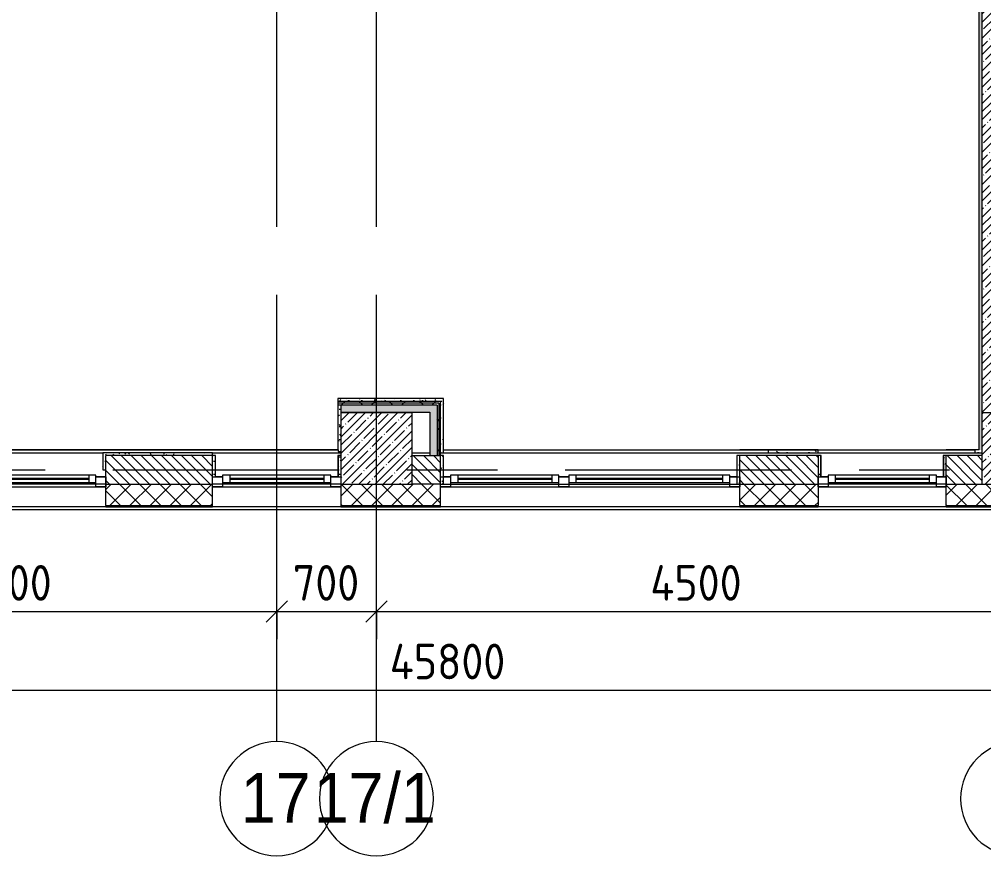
# Model space of a CAD drawing. Header units: millimetres. Extents: x 35848 to 85156, y -2706 to 28205.
# Drawn here: x 58653 to 65423, y -2706 to 3161 of the extents above; entities that cross this region are included whole.
import ezdxf

# ---------------------------------------------------------------- set-up
doc = ezdxf.new("R2010")
doc.units = ezdxf.units.MM
doc.linetypes.add('Осевая', pattern=[3175, 635, -476.25, 1587.5, -476.25])
for name, color, linetype, lineweight in [('A-ANNO-DIMS', 7, 'Continuous', 9), ('A-ANNO-DIMS-100', 7, 'Continuous', 9), ('A-GLAZ', 7, 'Continuous', 9), ('A-GLAZ-1', 7, 'Continuous', 13), ('A-WALL', 7, 'Continuous', 9), ('I-WALL', 7, 'Continuous', 9), ('S-COLS', 7, 'Continuous', 9), ('Оси', 7, 'Continuous', 9), ('Оси-1', 7, 'Continuous', 20), ('Оси-2', 7, 'Осевая', 9)]:
    doc.layers.add(name, color=color, linetype=linetype, lineweight=lineweight)
doc.layers.add('A-WALL-1', color=7, linetype='Continuous', lineweight=9, true_color=0x3c3c3c)
doc.layers.add('A-WALL-FNSH-1', color=7, linetype='Continuous', lineweight=9, true_color=0x3c3c3c)
doc.styles.add('Arial', font='arial.ttf', dxfattribs={"width": 0.9, "height": 350})
doc.styles.add('ISOCPEUR', font='isocpeur.ttf', dxfattribs={"width": 0.9, "height": 250})
doc.dimstyles.new('ISO-2_5_0_9К_БОЛЬШОЙ', dxfattribs={"dimscale": 304.8, "dimtxt": 248.995294, "dimasz": 0.492126, "dimexe": 0.393701, "dimexo": 0.984252, "dimgap": 0, "dimtad": 1, "dimdec": 0, "dimrnd": 10, "dimzin": 0, "dimdsep": 46, "dimtxsty": 'ISOCPEUR', "dimblk1": 'OBLIQUE', "dimblk2": 'OBLIQUE', "dimsah": 1, "dimcen": 0.09, "dimdle": 0.393701, "dimazin": 0, "dimtfac": 1, "dimtdec": 4, "dimtix": 1, "dimtmove": 0, "dimatfit": 3, "dimfxl": 1, "dimtvp": 1, "dimtolj": 1, "dimtzin": 0, "dimarcsym": 2})
pattern_1 = [(0, (0, 0), (121.92, 30.48), [10.058, -81.382, 10.058, -81.382, -487.68]), (0, (0, 0), (121.92, 30.48), [-182.88, 10.058, -172.822, 10.058, -81.382, -213.36]), (0, (0, 0), (121.92, 30.48), [-457.2, 10.058, -50.902, 10.058, -142.342]), (120, (45.72, 15.24), (-87.356454, 90.345817), [10.058, -81.382, 10.058, -81.382, -487.68]), (120, (45.72, 15.24), (-87.356454, 90.345817), [-182.88, 10.058, -172.822, 10.058, -81.382, -213.36]), (120, (45.72, 15.24), (-87.356454, 90.345817), [-457.2, 10.058, -50.902, 10.058, -142.342]), (240, (60.96, 76.2), (-34.563546, -120.825817), [10.058, -81.382, 10.058, -81.382, -487.68]), (240, (60.96, 76.2), (-34.563546, -120.825817), [-182.88, 10.058, -172.822, 10.058, -81.382, -213.36]), (240, (60.96, 76.2), (-34.563546, -120.825817), [-457.2, 10.058, -50.902, 10.058, -142.342])]
pattern_2 = [(45, (0, 0), (-106.066, 106.066), []), (135, (0, 0), (-106.066, -106.066), [])]

# ---------------------------------------------------------------- blocks, each defined once
blk = doc.blocks.new('BSC_Колонна _Прямоугольная - 500х500-V9-План заполнения и маркировки дверных проемов 1 этажа в осях 12-23')
at = {"layer": 'S-COLS'}
h = blk.add_hatch(dxfattribs=at)
h.set_pattern_fill('FP_11', color=256, style=0, pattern_type=2)
h.set_pattern_definition([(45, (-61160, -150), (-57.02463, 57.02463), []), (45, (-61102.975, -150), (-57.02463, 57.02463), [100.806, -20.161, 3.353, -16.808])])
h.paths.add_polyline_path([(-250, -250), (250, -250), (250, 250), (-250, 250)])
for p, q in [((250, 250), (-250, 250)), ((-250, 250), (-250, -250)), ((250, -250), (250, 250)), ((-250, -250), (250, -250))]:
    blk.add_line(p, q, dxfattribs=at)
blk = doc.blocks.new('BSC_Колонна _Прямоугольная - 500х500-V10-План заполнения и маркировки дверных проемов 1 этажа в осях 12-23')
at = {"layer": 'S-COLS'}
h = blk.add_hatch(dxfattribs=at)
h.set_pattern_fill('FP_12', color=256, style=0, pattern_type=2)
h.set_pattern_definition([(45, (-65660, -150), (-57.02463, 57.02463), []), (45, (-65602.975, -150), (-57.02463, 57.02463), [100.806, -20.161, 3.353, -16.808])])
h.paths.add_polyline_path([(-250, -250), (250, -250), (250, 250), (-250, 250)])
for p, q in [((250, 250), (-250, 250)), ((-250, 250), (-250, -250)), ((250, -250), (250, 250)), ((-250, -250), (250, -250))]:
    blk.add_line(p, q, dxfattribs=at)
blk = doc.blocks.new('120_Окно_СКБ_2Ст - 120_Окно_СКБ_2Ст 2100х2500 _мал створка справа_-V15-План заполнения и маркировки дверных проемов 1 этажа в осях 12-23')
at = {"layer": 'A-GLAZ'}
for p, q in [((1050, -57), (-1050, -57)), ((-1050, -127), (-980, -127)), ((-930, -107), (100, -107)), ((100, -117), (-930, -117)), ((150, -127), (220, -127)), ((270, -107), (930, -107)), ((930, -117), (270, -117)), ((980, -127), (1030, -127))]:
    blk.add_line(p, q, dxfattribs=at)
at = {"layer": 'A-GLAZ-1'}
for p, q in [((-1050, -127), (-1050, -57)), ((-1050, -57), (-980, -57)), ((-980, -57), (-980, -127)), ((150, -127), (150, -57)), ((150, -57), (220, -57)), ((220, -57), (220, -127)), ((980, -127), (980, -57)), ((980, -57), (1050, -57)), ((1050, -57), (1050, -127)), ((-980, -127), (-1050, -127)), ((150, -87), (-980, -87)), ((-980, -87), (-980, -137)), ((-930, -137), (-930, -87)), ((100, -137), (100, -87)), ((150, -137), (150, -87)), ((220, -127), (150, -127)), ((980, -87), (220, -87)), ((220, -87), (220, -137)), ((270, -137), (270, -87)), ((930, -137), (930, -87)), ((980, -137), (980, -87)), ((1050, -127), (980, -127)), ((-980, -137), (150, -137)), ((220, -137), (980, -137))]:
    blk.add_line(p, q, dxfattribs=at)
blk = doc.blocks.new('120_Окно_СКБ_1Ст - 120_Окно_СКБ_1Ст 900х2500_h_-22445987-План заполнения и маркировки дверных проемов 1 этажа в осях 12-23')
at = {"layer": 'A-GLAZ'}
for p, q in [((450, -57), (-450, -57)), ((-430, -127), (-380, -127)), ((-330, -107), (330, -107)), ((330, -117), (-330, -117)), ((380, -127), (430, -127))]:
    blk.add_line(p, q, dxfattribs=at)
at = {"layer": 'A-GLAZ-1'}
for p, q in [((-450, -127), (-450, -57)), ((-450, -57), (-380, -57)), ((-380, -57), (-380, -127)), ((380, -127), (380, -57)), ((380, -57), (450, -57)), ((450, -57), (450, -127)), ((-380, -127), (-450, -127)), ((380, -87), (-380, -87)), ((-380, -87), (-380, -137)), ((-330, -137), (-330, -87)), ((330, -137), (330, -87)), ((380, -137), (380, -87)), ((450, -127), (380, -127)), ((-380, -137), (380, -137))]:
    blk.add_line(p, q, dxfattribs=at)
blk = doc.blocks.new('120_Окно_СКБ_1Ст - 120_Окно_СКБ_1Ст 900х2500_h_-20664874-План заполнения и маркировки дверных проемов 1 этажа в осях 12-23')
at = {"layer": 'A-GLAZ'}
for p, q in [((450, -57), (-450, -57)), ((-430, -127), (-380, -127)), ((-330, -107), (330, -107)), ((330, -117), (-330, -117)), ((380, -127), (430, -127))]:
    blk.add_line(p, q, dxfattribs=at)
at = {"layer": 'A-GLAZ-1'}
for p, q in [((-450, -127), (-450, -57)), ((-450, -57), (-380, -57)), ((-380, -57), (-380, -127)), ((380, -127), (380, -57)), ((380, -57), (450, -57)), ((450, -57), (450, -127)), ((-380, -127), (-450, -127)), ((380, -87), (-380, -87)), ((-380, -87), (-380, -137)), ((-330, -137), (-330, -87)), ((330, -137), (330, -87)), ((380, -137), (380, -87)), ((450, -127), (380, -127)), ((-380, -137), (380, -137))]:
    blk.add_line(p, q, dxfattribs=at)
blk = doc.blocks.new('120_Окно_СКБ_2Ст - 120_Окно_СКБ_2Ст 2100х2500 _мал створка справа_-22445857-План заполнения и маркировки дверных проемов 1 этажа в осях 12-23')
at = {"layer": 'A-GLAZ'}
for p, q in [((1050, -57), (-1050, -57)), ((-1030, -127), (-980, -127)), ((-930, -107), (100, -107)), ((100, -117), (-930, -117)), ((150, -127), (220, -127)), ((270, -107), (930, -107)), ((930, -117), (270, -117)), ((980, -127), (1030, -127))]:
    blk.add_line(p, q, dxfattribs=at)
at = {"layer": 'A-GLAZ-1'}
for p, q in [((-1050, -127), (-1050, -57)), ((-1050, -57), (-980, -57)), ((-980, -57), (-980, -127)), ((150, -127), (150, -57)), ((150, -57), (220, -57)), ((220, -57), (220, -127)), ((980, -127), (980, -57)), ((980, -57), (1050, -57)), ((1050, -57), (1050, -127)), ((-980, -127), (-1050, -127)), ((150, -87), (-980, -87)), ((-980, -87), (-980, -137)), ((-930, -137), (-930, -87)), ((100, -137), (100, -87)), ((150, -137), (150, -87)), ((220, -127), (150, -127)), ((980, -87), (220, -87)), ((220, -87), (220, -137)), ((270, -137), (270, -87)), ((930, -137), (930, -87)), ((980, -137), (980, -87)), ((1050, -127), (980, -127)), ((-980, -137), (150, -137)), ((220, -137), (980, -137))]:
    blk.add_line(p, q, dxfattribs=at)
blk = doc.blocks.new('Ось сетки - D8-29747960-План заполнения и маркировки дверных проемов 1 этажа в осях 12-23')
at = {"layer": 'Оси-1'}
for start, end in [(360, 180), (180, 360)]:
    blk.add_arc((0, 0), 4, start, end, dxfattribs=at)
blk = doc.blocks.new('DIMBLOCK8-План заполнения и маркировки дверных проемов 1 этажа в осях 12-23')
at = {"layer": 'A-ANNO-DIMS-100'}
for p, q in [((56660, -1188), (56660, -874)), ((60460, -1188), (60460, -874)), ((56660, -994), (60460, -994)), ((56660, -994), (56660, -1188)), ((60460, -994), (60460, -1188))]:
    blk.add_line(p, q, dxfattribs=at)
at = {"layer": 'A-ANNO-DIMS-100', "lineweight": 20}
for p, q in [((56660, -994), (56735, -919)), ((60460, -994), (60535, -919)), ((56660, -994), (56585, -1069)), ((60460, -994), (60385, -1069))]:
    blk.add_line(p, q, dxfattribs=at)
at = {"layer": 'A-ANNO-DIMS-100', "color": 0, "insert": (58244, -667.4), "char_height": 250, "width": 758.478, "attachment_point": 1, "line_spacing_factor": 1.149209, "style": 'ISOCPEUR'}
blk.add_mtext('3800', dxfattribs=at)
blk = doc.blocks.new('_Oblique')
at = {"color": 0, "linetype": 'ByBlock', "lineweight": -2}
blk.add_line((-0.5, -0.5), (0.5, 0.5), dxfattribs=at)
blk = doc.blocks.new('DIMBLOCK9-План заполнения и маркировки дверных проемов 1 этажа в осях 12-23')
at = {"layer": 'A-ANNO-DIMS-100'}
for p, q in [((60460, -1188), (60460, -874)), ((61160, -1188), (61160, -874)), ((60460, -994), (61160, -994)), ((60460, -994), (60460, -1188)), ((61160, -994), (61160, -1188))]:
    blk.add_line(p, q, dxfattribs=at)
at = {"layer": 'A-ANNO-DIMS-100', "lineweight": 20}
for p, q in [((60460, -994), (60535, -919)), ((61160, -994), (61235, -919)), ((60460, -994), (60385, -1069)), ((61160, -994), (61085, -1069))]:
    blk.add_line(p, q, dxfattribs=at)
at = {"layer": 'A-ANNO-DIMS-100', "color": 0, "insert": (60573, -667.4), "char_height": 250, "width": 568.858, "attachment_point": 1, "line_spacing_factor": 1.149209, "style": 'ISOCPEUR'}
blk.add_mtext('700', dxfattribs=at)
blk = doc.blocks.new('DIMBLOCK10-План заполнения и маркировки дверных проемов 1 этажа в осях 12-23')
at = {"layer": 'A-ANNO-DIMS-100'}
for p, q in [((61160, -1188), (61160, -874)), ((65660, -1188), (65660, -874)), ((61160, -994), (65660, -994)), ((61160, -994), (61160, -1188)), ((65660, -994), (65660, -1188))]:
    blk.add_line(p, q, dxfattribs=at)
at = {"layer": 'A-ANNO-DIMS-100', "lineweight": 20}
for p, q in [((61160, -994), (61235, -919)), ((65660, -994), (65735, -919)), ((61160, -994), (61085, -1069)), ((65660, -994), (65585, -1069))]:
    blk.add_line(p, q, dxfattribs=at)
at = {"layer": 'A-ANNO-DIMS-100', "color": 0, "insert": (63082, -667.4), "char_height": 250, "width": 787.208, "attachment_point": 1, "line_spacing_factor": 1.149209, "style": 'ISOCPEUR'}
blk.add_mtext('4500', dxfattribs=at)
blk = doc.blocks.new('DIMBLOCK64-План заполнения и маркировки дверных проемов 1 этажа в осях 12-23')
at = {"layer": 'A-ANNO-DIMS-100'}
for p, q in [((38760, -1739.5), (38760, -1425.6)), ((84560, -1739.5), (84560, -1425.6)), ((38640, -1545.6), (84680, -1545.6)), ((38760, -1545.6), (38760, -1739.5)), ((84560, -1545.6), (84560, -1739.5))]:
    blk.add_line(p, q, dxfattribs=at)
at = {"layer": 'A-ANNO-DIMS-100', "lineweight": 20}
for p, q in [((38760, -1545.6), (38835, -1470.6)), ((84560, -1545.6), (84635, -1470.6)), ((38760, -1545.6), (38685, -1620.6)), ((84560, -1545.6), (84485, -1620.6))]:
    blk.add_line(p, q, dxfattribs=at)
at = {"layer": 'A-ANNO-DIMS-100', "color": 0, "insert": (61253, -1219), "char_height": 250, "width": 976.828, "attachment_point": 1, "line_spacing_factor": 1.149209, "style": 'ISOCPEUR'}
blk.add_mtext('45800', dxfattribs=at)

msp = doc.modelspace()

# ---------------------------------------------------------------- hatches: boundary and pattern name
at = {"layer": 'A-WALL'}
h = msp.add_hatch(dxfattribs=at)
h.set_pattern_fill('FP_21', color=256, style=0, pattern_type=2)
h.set_pattern_definition([(135, (0, 0), (-35.35534, -35.35534), [])])
h.paths.add_polyline_path([(56910, -100), (57160, -100), (57160, 100), (56910, 100), (56910, -33.3)])
h.paths.add_polyline_path([(60010, -100), (60010, 100), (59260, 100), (59260, -100)])
h.paths.add_polyline_path([(65160, -100), (65410, -100), (65410, 100), (65160, 100)])
h.paths.add_polyline_path([(61410, -100), (61610, -100), (61610, 100), (61410, 100), (61410, -42.9)])
h.paths.add_polyline_path([(64260, -100), (64260, 100), (63710, 100), (63710, -100)])
h.paths.add_polyline_path([(53310, -100), (53310, 100), (52410, 100), (52410, -100), (52884.3, -100)])
h.paths.add_polyline_path([(49060, -100), (49771.5, -100), (49771.5, 100), (49060, 100)])
h.paths.add_polyline_path([(47910, -100), (48160, -100), (48160, 100), (47910, 100)])
h.paths.add_polyline_path([(51871.5, -100), (51910, -100), (51910, 100), (51871.5, 100)])
h = msp.add_hatch(dxfattribs=at)
h.set_pattern_fill('FP_17', color=256, style=0, pattern_type=2)
h.set_pattern_definition([(45, (0, 0), (-70.71068, 70.71068), []), (135, (0, 0), (-70.71068, -70.71068), [])])
h.paths.add_polyline_path([(59260, -250), (60010, -250), (60010, -100), (59260, -100)])
h.paths.add_polyline_path([(75700, -250), (75700, -100), (73980, -100), (73980, -250), (75397.4, -250)])
h.paths.add_polyline_path([(60910, -250), (61610, -250), (61610, -100), (60910, -100)])
h.paths.add_polyline_path([(56910, -250), (57160, -250), (57160, -100), (56410, -100), (56410, -250)])
h.paths.add_polyline_path([(64260, -250), (64260, -100), (63710, -100), (63710, -250)])
h.paths.add_polyline_path([(72280, -250), (72280, -100), (71560, -100), (71560, -250), (71766.2, -250)])
h.paths.add_polyline_path([(65410, -250), (66160, -250), (66160, -100), (65160, -100), (65160, -250)])
h.paths.add_polyline_path([(70313.8, -250), (70660, -250), (70660, -100), (67060, -100), (67060, -250), (67408.9, -250)])
h.paths.add_polyline_path([(48160, -250), (48160, -100), (47410, -100), (47410, -250), (47910, -250)])
h.paths.add_polyline_path([(49771.5, -250), (49771.5, -100), (49060, -100), (49060, -250)])
h.paths.add_polyline_path([(51871.5, -250), (53310, -250), (53310, -100), (51871.5, -100)])
h.paths.add_polyline_path([(44169.6, -250), (44310, -250), (44310, -100), (42737.5, -100), (42737.5, -250), (43443.4, -250)])
h.paths.add_polyline_path([(40637.5, -250), (40637.5, -100), (39940, -100), (39940, -250)])
h.paths.add_polyline_path([(39040, -250), (39040, -100), (38672.7, -100), (38672.7, -250)])
at = {"layer": 'I-WALL'}
h = msp.add_hatch(dxfattribs=at)
h.set_pattern_fill('FP_58', color=256, style=0, pattern_type=2)
h.set_pattern_definition(pattern_1)
h.paths.add_polyline_path([(65410, 140), (65410, 7680), (65390, 7680), (65390, 140)])
h = msp.add_hatch(dxfattribs=at)
h.set_pattern_fill('FP_1', color=256, style=0, pattern_type=2)
h.set_pattern_definition([(45, (0, 0), (-57.02463, 57.02463), []), (45, (57.025, 0), (-57.02463, 57.02463), [100.806, -20.161, 3.353, -16.808])])
h.paths.add_polyline_path([(65410, 400), (65630, 400), (65630, 7400), (65410, 7400), (65410, 441.3)])
h = msp.add_hatch(dxfattribs=at)
h.set_pattern_fill('FP_58', color=256, style=0, pattern_type=2)
h.set_pattern_definition(pattern_1)
h.paths.add_polyline_path([(60910, 130), (60910, 455), (60890, 455), (60890, 130)])
h.paths.add_polyline_path([(60910, 480), (60910, 500), (60890, 500), (60890, 480)])
h = msp.add_hatch(dxfattribs=at)
h.set_pattern_fill('FP_59', color=256, style=0, pattern_type=2)
h.set_pattern_definition(pattern_2)
h.paths.add_polyline_path([(61610, 467.5), (61610, 480), (60890, 480), (60890, 467.5), (61599, 467.5)])
h = msp.add_hatch(dxfattribs=at)
h.set_pattern_fill('FP_58', color=256, style=0, pattern_type=2)
h.set_pattern_definition(pattern_1)
h.paths.add_polyline_path([(61630, 480), (61630, 500), (60910, 500), (60910, 480), (61610, 480)])
h = msp.add_hatch(dxfattribs=at)
h.set_pattern_fill('FP_58', color=256, style=0, pattern_type=2)
h.set_pattern_definition(pattern_1)
h.paths.add_polyline_path([(61630, 120), (61630, 480), (61610, 480), (61610, 120)])
h = msp.add_hatch(dxfattribs=at)
h.set_pattern_fill('FP_59', color=256, style=0, pattern_type=2)
h.set_pattern_definition(pattern_2)
h.paths.add_polyline_path([(60890, 455), (61597.5, 455), (61597.5, 467.5), (60890, 467.5)])
for points in [[(61585, 405), (61585, 455), (60910, 455), (60910, 405), (61535, 405)], [(61535, 100), (61585, 100), (61585, 405), (61535, 405)]]:
    msp.add_hatch(color=256, dxfattribs=at).paths.add_polyline_path(points)
h = msp.add_hatch(dxfattribs=at)
h.set_pattern_fill('FP_59', color=256, style=0, pattern_type=2)
h.set_pattern_definition(pattern_2)
h.paths.add_polyline_path([(61597.5, 100), (61597.5, 455), (61585, 455), (61585, 100)])
h = msp.add_hatch(dxfattribs=at)
h.set_pattern_fill('FP_59', color=256, style=0, pattern_type=2)
h.set_pattern_definition(pattern_2)
h.paths.add_polyline_path([(61599, 100), (61610, 100), (61610, 467.5), (61597.5, 467.5), (61597.5, 100)])
h = msp.add_hatch(dxfattribs=at)
h.set_pattern_fill('FP_58', color=256, style=0, pattern_type=2)
h.set_pattern_definition(pattern_1)
h.paths.add_polyline_path([(63910, 120), (64260, 120), (64260, 140), (63910, 140)])
h.paths.add_polyline_path([(65410, 120), (65410, 140), (65360, 140), (65360, 120)])
h = msp.add_hatch(dxfattribs=at)
h.set_pattern_fill('FP_58', color=256, style=0, pattern_type=2)
h.set_pattern_definition(pattern_1)
h.paths.add_polyline_path([(59260, 0), (59260, 120), (59240, 120), (59240, 0)])
h = msp.add_hatch(dxfattribs=at)
h.set_pattern_fill('FP_58', color=256, style=0, pattern_type=2)
h.set_pattern_definition(pattern_1)
h.paths.add_polyline_path([(60010, 100), (60010, 120), (59260, 120), (59260, 100)])
h = msp.add_hatch(dxfattribs=at)
h.set_pattern_fill('FP_58', color=256, style=0, pattern_type=2)
h.set_pattern_definition(pattern_1)
h.paths.add_polyline_path([(60010, -48), (60030, -48), (60030, 100), (60010, 100)])
h = msp.add_hatch(dxfattribs=at)
h.set_pattern_fill('FP_58', color=256, style=0, pattern_type=2)
h.set_pattern_definition(pattern_1)
h.paths.add_polyline_path([(60890, -48), (60910, -48), (60910, 100), (60890, 100)])
h = msp.add_hatch(dxfattribs=at)
h.set_pattern_fill('FP_58', color=256, style=0, pattern_type=2)
h.set_pattern_definition(pattern_1)
h.paths.add_polyline_path([(61610, -100), (61630, -100), (61630, 100), (61610, 100)])
h = msp.add_hatch(dxfattribs=at)
h.set_pattern_fill('FP_58', color=256, style=0, pattern_type=2)
h.set_pattern_definition(pattern_1)
h.paths.add_polyline_path([(63690, -100), (63710, -100), (63710, 100), (63690, 100)])
h = msp.add_hatch(dxfattribs=at)
h.set_pattern_fill('FP_58', color=256, style=0, pattern_type=2)
h.set_pattern_definition(pattern_1)
h.paths.add_polyline_path([(64260, -48), (64280, -48), (64280, 100), (64260, 100)])
h = msp.add_hatch(dxfattribs=at)
h.set_pattern_fill('FP_58', color=256, style=0, pattern_type=2)
h.set_pattern_definition(pattern_1)
h.paths.add_polyline_path([(65140, -48), (65160, -48), (65160, 100), (65140, 100)])

# ---------------------------------------------------------------- linework, layer by layer
at = {"layer": 'A-WALL'}
for p, q in [((65390, 140), (65390, 7660)), ((61597.5, 467.5), (60890, 467.5)), ((61585, 455), (60890, 455)), ((60910, 455), (60910, 400)), ((61585, 455), (61585, 100)), ((61597.5, 467.5), (61597.5, 100)), ((61630, 140), (61631, 140)), ((65390, 140), (65360, 140)), ((59260, -100), (60010, -100)), ((61610, -100), (61410, -100)), ((61630, -100), (63690, -100)), ((63710, -100), (64260, -100)), ((65160, -100), (65410, -100)), ((59260, -258), (57160, -258)), ((59260, -250), (60010, -250)), ((59260, -253), (60010, -253)), ((60910, -258), (60010, -258)), ((60910, -250), (61610, -250)), ((60910, -253), (61610, -253)), ((63710, -258), (61610, -258)), ((63710, -250), (64260, -250)), ((63710, -253), (64260, -253)), ((65160, -258), (64260, -258)), ((65160, -250), (66160, -250)), ((65160, -253), (66160, -253)), ((72280, -280), (38672.7, -280))]:
    msp.add_line(p, q, dxfattribs=at)
at = {"layer": 'A-WALL-1'}
for p, q in [((65410, 7400), (65410, 400)), ((61630, 500), (60890, 500)), ((61610, 480), (60890, 480)), ((61610, -250), (61610, 480)), ((61630, 140), (61630, 500)), ((60910, 405), (61535, 405)), ((61535, 405), (61535, 100)), ((60890, 141), (60890, 130)), ((61631, 120), (61631, 140)), ((63910, 140), (63910, 120)), ((64260, 120), (64260, 140)), ((65360, 140), (65360, 120)), ((59240, 120), (59240, 0)), ((60010, 120), (59240, 120)), ((60010, 100), (59260, 100)), ((59260, -250), (59260, 100)), ((60010, -250), (60010, 120)), ((60030, 100), (60010, 100)), ((60030, -48), (60030, 100)), ((60890, 130), (60910, 130)), ((60890, 100), (60890, -48)), ((60910, 100), (60890, 100)), ((61410, 100), (61610, 100)), ((61610, 120), (61631, 120)), ((61630, 100), (61610, 100)), ((61630, -100), (61630, 100)), ((63690, 100), (63690, -100)), ((63710, 100), (63690, 100)), ((64260, 100), (63710, 100)), ((63710, -250), (63710, 100)), ((63910, 120), (64260, 120)), ((64260, 100), (64260, -250)), ((64280, 100), (64260, 100)), ((64280, -48), (64280, 100)), ((65140, 100), (65140, -48)), ((65160, 100), (65140, 100)), ((65410, 100), (65160, 100)), ((65160, -250), (65160, 100)), ((65360, 120), (65410, 120)), ((59240, 0), (59260, 0)), ((60010, -48), (60030, -48)), ((60890, -48), (60910, -48)), ((64260, -48), (64280, -48)), ((65140, -48), (65160, -48)), ((60910, -100), (60910, -250)), ((61610, -100), (61630, -100)), ((63690, -100), (63710, -100))]:
    msp.add_line(p, q, dxfattribs=at)
at = {"layer": 'A-WALL-FNSH-1'}
for p, q in [((65389, 7659), (65389, 141)), ((60889, 501), (60889, 141)), ((61631, 501), (60889, 501)), ((60890, 141), (60890, 500)), ((61631, 141), (61631, 501)), ((60010, 141), (59260, 141)), ((59260, 141), (59260, 140)), ((59260, 140), (60010, 140)), ((60010, 140), (60010, 141)), ((60889, 141), (60890, 141)), ((64260, 141), (63710, 141)), ((63710, 141), (63710, 140)), ((63710, 140), (64260, 140)), ((64260, 140), (64260, 141)), ((65389, 141), (65160, 141)), ((65160, 141), (65160, 140)), ((65160, 140), (65360, 140)), ((60031, 100), (60030, 100)), ((60031, -48), (60031, 100)), ((60889, 100), (60889, -48)), ((60890, 100), (60889, 100)), ((61631, 100), (61630, 100)), ((61631, -100), (61631, 100)), ((63689, 100), (63689, -100)), ((63690, 100), (63689, 100)), ((64281, 100), (64280, 100)), ((64281, -48), (64281, 100)), ((65139, 100), (65139, -48)), ((65140, 100), (65139, 100)), ((60030, -48), (60031, -48)), ((60889, -48), (60890, -48)), ((64280, -48), (64281, -48)), ((65139, -48), (65140, -48)), ((61630, -100), (61631, -100)), ((63689, -100), (63690, -100)), ((59260, -250), (59260, -258)), ((59260, -258), (60010, -258)), ((60010, -258), (60010, -250)), ((60910, -250), (60910, -258)), ((60910, -258), (61610, -258)), ((61610, -258), (61610, -250)), ((63710, -250), (63710, -258)), ((63710, -258), (64260, -258)), ((64260, -258), (64260, -250)), ((65160, -250), (65160, -258)), ((65160, -258), (66160, -258))]:
    msp.add_line(p, q, dxfattribs=at)
at = {"layer": 'I-WALL'}
for p, q in [((57181, 141), (59260, 141)), ((59260, 140), (57181, 140)), ((60010, 141), (60889, 141)), ((60890, 140), (60010, 140)), ((61631, 141), (61631, 140)), ((61631, 141), (63710, 141)), ((61631, 140), (63710, 140)), ((64260, 141), (65160, 141)), ((64260, 140), (65160, 140)), ((57180, 120), (59240, 120)), ((60010, 120), (60910, 120)), ((61410, 120), (61535, 120)), ((61631, 120), (63910, 120)), ((64260, 120), (65360, 120)), ((59260, -100), (57160, -100)), ((60910, -100), (60010, -100)), ((65160, -100), (64260, -100))]:
    msp.add_line(p, q, dxfattribs=at)
at = {"layer": 'Оси'}
for p, q in [((60460, -1906.3), (60460, 593.7)), ((61160, -1906.3), (61160, 593.7))]:
    msp.add_line(p, q, dxfattribs=at)
at = {"layer": 'Оси-2'}
for p, q in [((60460, 593.7), (60460, 24898.1)), ((61160, 593.7), (61160, 24898.1)), ((39148.5, 0), (82060, 0))]:
    msp.add_line(p, q, dxfattribs=at)

# ---------------------------------------------------------------- block references
at = {"layer": 'A-GLAZ', "rotation": 180}
for name, p in [('120_Окно_СКБ_2Ст - 120_Окно_СКБ_2Ст 2100х2500 _мал створка справа_-V15-План заполнения и маркировки дверных проемов 1 этажа в осях 12-23', (58210, -175)), ('120_Окно_СКБ_1Ст - 120_Окно_СКБ_1Ст 900х2500_h_-20664874-План заполнения и маркировки дверных проемов 1 этажа в осях 12-23', (60460, -175)), ('120_Окно_СКБ_2Ст - 120_Окно_СКБ_2Ст 2100х2500 _мал створка справа_-22445857-План заполнения и маркировки дверных проемов 1 этажа в осях 12-23', (62660, -175)), ('120_Окно_СКБ_1Ст - 120_Окно_СКБ_1Ст 900х2500_h_-22445987-План заполнения и маркировки дверных проемов 1 этажа в осях 12-23', (64710, -175))]:
    msp.add_blockref(name, p, dxfattribs=at)
at = {"layer": 'S-COLS'}
for name, p in [('BSC_Колонна _Прямоугольная - 500х500-V9-План заполнения и маркировки дверных проемов 1 этажа в осях 12-23', (61160, 150)), ('BSC_Колонна _Прямоугольная - 500х500-V10-План заполнения и маркировки дверных проемов 1 этажа в осях 12-23', (65660, 150))]:
    msp.add_blockref(name, p, dxfattribs=at)
at = {"layer": 'Оси-1', "xscale": 99.99999999999993, "yscale": 99.99999999999993, "zscale": 99.99999999999993}
for p in [(60460, -2306.3), (61160, -2306.3), (65660, -2306.3)]:
    msp.add_blockref('Ось сетки - D8-29747960-План заполнения и маркировки дверных проемов 1 этажа в осях 12-23', p, dxfattribs=at)

# ---------------------------------------------------------------- texts
at = {"layer": 'Оси', "char_height": 350, "attachment_point": 1, "style": 'Arial'}
for s, insert, width in [('17', (60207.4, -2125.6), 606.076), ('17/1', (60719.7, -2125.6), 1060.633)]:
    msp.add_mtext(s, dxfattribs=dict(at, insert=insert, width=width))

# ---------------------------------------------------------------- dimensions: what is measured, and where the dimension line sits
at = {"layer": 'A-ANNO-DIMS'}
for base, p1, p2, override, picture, middle in [((60460, -994), (56660, -888), (60460, -888), {"dimpost": '<>', "dimfxl": 3800}, 'DIMBLOCK8-План заполнения и маркировки дверных проемов 1 этажа в осях 12-23', (58560, -869)), ((61160, -994), (60460, -888), (61160, -888), {"dimpost": '<>', "dimfxl": 700}, 'DIMBLOCK9-План заполнения и маркировки дверных проемов 1 этажа в осях 12-23', (60810, -869)), ((65660, -994), (61160, -888), (65660, -888), {"dimpost": '<>', "dimfxl": 4500}, 'DIMBLOCK10-План заполнения и маркировки дверных проемов 1 этажа в осях 12-23', (63410, -869)), ((84560, -1545.6), (38760, -1439.5), (84560, -1439.5), {"dimpost": '<>', "dimfxl": 45800}, 'DIMBLOCK64-План заполнения и маркировки дверных проемов 1 этажа в осях 12-23', (61660, -1420.6))]:
    dim = msp.add_linear_dim(base=base, p1=p1, p2=p2, dimstyle='ISO-2_5_0_9К_БОЛЬШОЙ', override=override, dxfattribs=at)
    dim.commit()
    dim.dimension.update_dxf_attribs({"geometry": picture, "text_midpoint": middle})

doc.saveas('drawing.dxf')
